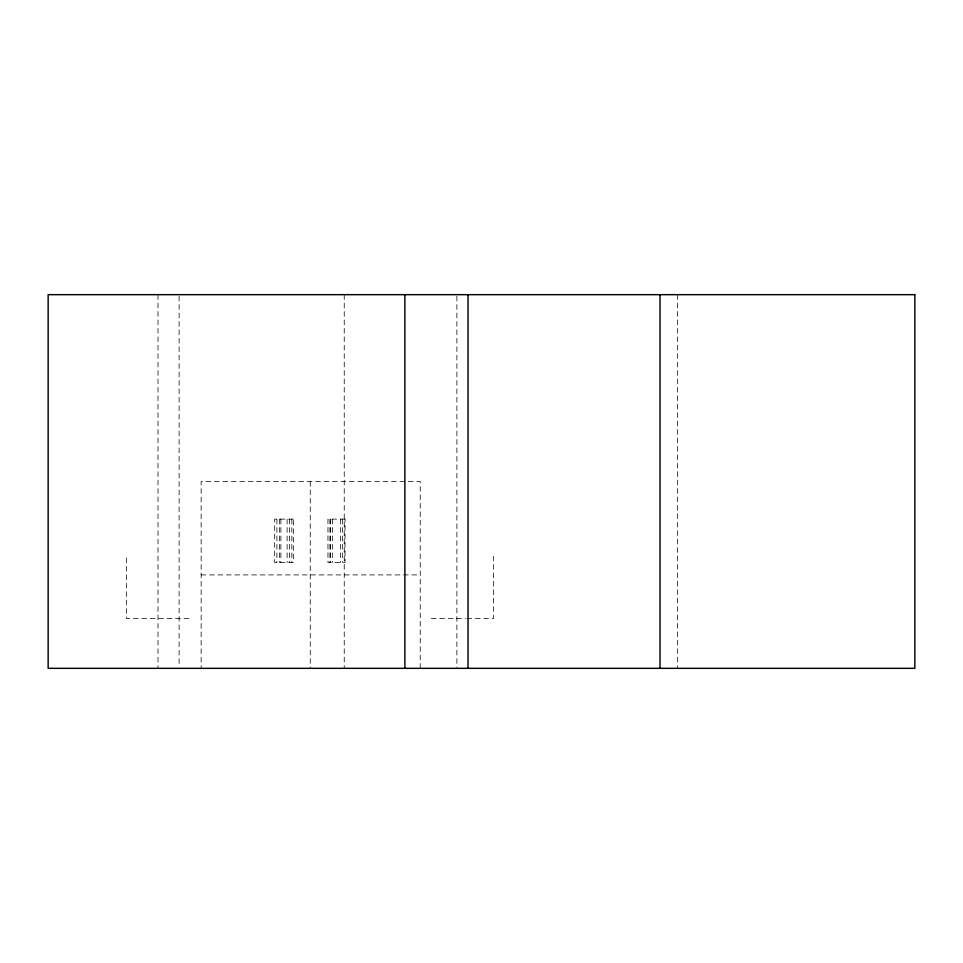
<?xml version="1.0" encoding="UTF-8"?>
<svg xmlns="http://www.w3.org/2000/svg" width="963" height="963" viewBox="0 0 963 963"><rect width="100%" height="100%" fill="white"/><g stroke="black" fill="none" stroke-linecap="round" stroke-linejoin="round"><path stroke-width="0.72" stroke-dasharray="4.82 3.61" d="M201.147 574.911L420.229 574.911M188.772 618.511L126.49 618.511L126.49 556.229M431.304 618.511L465.406 618.511M466.886 618.511L493.574 618.511L493.574 556.229M677.579 294.666L677.579 668.334M456.883 296.171L456.883 668.334M420.229 668.334L420.229 481.5L201.147 481.5L201.147 668.334M344.236 294.666L344.236 668.334M342.539 519.117L342.539 562.464M340.421 519.117L340.421 562.464M332.572 519.117L332.572 562.464M330.201 519.117L330.201 562.464M330.08 519.117L330.08 562.464M310.255 481.5L310.255 668.334M291.849 519.117L291.849 562.464M289.357 519.117L289.357 562.464M287.106 519.117L287.106 562.464M280.883 519.117L280.883 562.464M279.39 519.117L279.39 562.464M276.899 519.117L276.899 562.464M179.118 296.171L179.118 666.829M158.016 294.666L158.016 668.334M293.342 519.117L274.66 519.117L274.66 562.464L293.342 562.464L293.342 519.117M345.031 519.117L327.962 519.117L327.962 562.464L345.031 562.464L345.031 519.117"/><path stroke-width="1.44" d="M660.016 294.666L660.016 668.334M468.03 294.666L468.03 668.334M404.881 294.666L404.881 668.334M914.85 294.666L48.15 294.666L48.15 668.334L914.85 668.334L914.85 294.666"/></g></svg>
